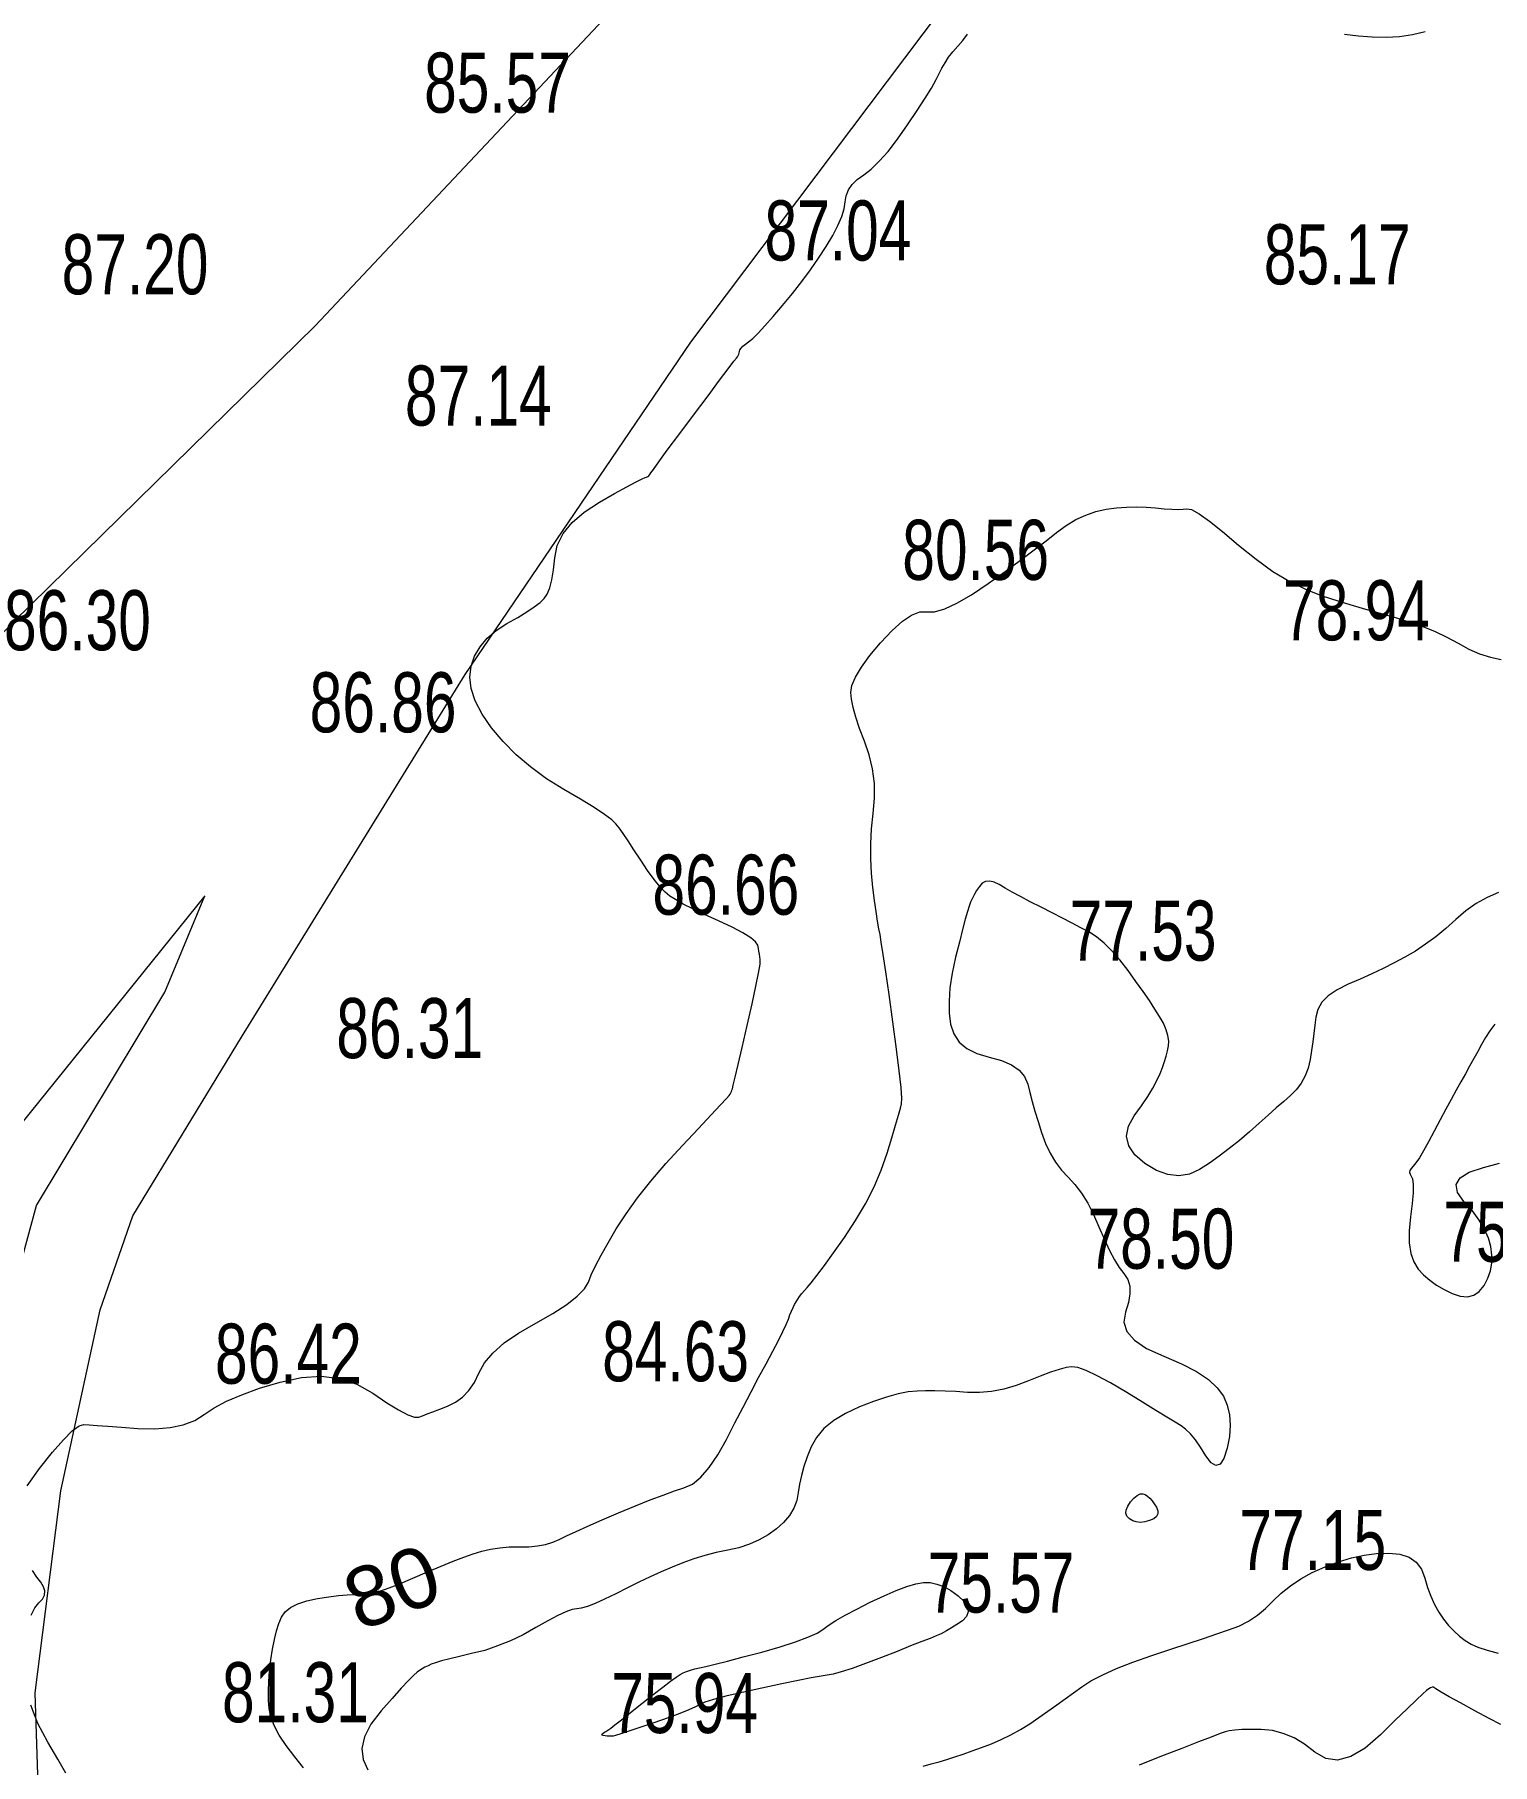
# Model space of a CAD drawing. Header units: metres. Extents: x 431006 to 434411, y 2469261 to 2473208.
# Drawn here: x 433351 to 433448.2, y 2471610.4 to 2471725.6 of the extents above; entities that cross this region are included whole.
import ezdxf
from ezdxf.enums import TextEntityAlignment as Align

# ---------------------------------------------------------------- set-up
doc = ezdxf.new("R2010")
doc.units = ezdxf.units.M
doc.header["$MEASUREMENT"] = 0
for name, color, linetype, lineweight in [('CAO DO', 8, 'Continuous', 18), ('duong nhua-ks', 8, 'Continuous', 18), ('MH_DongMuc', 8, 'Continuous', 18), ('MH_DongMuc_Con', 8, 'Continuous', 18)]:
    doc.layers.add(name, color=color, linetype=linetype, lineweight=lineweight)
doc.styles.get("Standard").update_dxf_attribs({"font": 'arial.ttf'})

msp = doc.modelspace()

# ---------------------------------------------------------------- linework, layer by layer
at = {"layer": 'duong nhua-ks', "color": 8, "lineweight": 0}
for points in [[(433377.16, 2471545.29), (433368.33, 2471556.01), (433362.87, 2471564.74), (433357.7, 2471576.06), (433353.59, 2471590.62), (433351.42, 2471603.51), (433351.04, 2471615.11), (433352.76, 2471628.58), (433355.38, 2471640.64), (433357.55, 2471646.91), (433364.81, 2471658.81), (433379.7, 2471682.97), (433394.74, 2471705.12), (433412.62, 2471728.84), (433427.36, 2471748.89), (433443.82, 2471767.89), (433457.22, 2471781.68), (433469.72, 2471794.85), (433488.35, 2471818.26), (433505.56, 2471838.7), (433519.47, 2471858.22), (433538.03, 2471883.43)], [(433174.36, 2471626.83), (433196.14, 2471617.93), (433212.68, 2471613.9), (433226.93, 2471612.3), (433238.48, 2471612.15), (433250.9, 2471613.69), (433262.05, 2471617.2), (433271.12, 2471620.99), (433279.23, 2471625.59), (433293.35, 2471635.18), (433311.92, 2471649.87), (433331.01, 2471667.22), (433349.58, 2471686.45), (433369.7, 2471706.2), (433396.39, 2471734.57), (433409.85, 2471750.52), (433423.6, 2471766.84), (433429.29, 2471774.81), (433442.06, 2471792.73), (433453.25, 2471808.58), (433465.72, 2471823.36), (433482.51, 2471844.12), (433498.96, 2471862.2), (433513.62, 2471877.63)], [(433174.36, 2471626.83), (433196.14, 2471617.93), (433212.68, 2471613.9), (433226.93, 2471612.3), (433238.48, 2471612.15), (433250.9, 2471613.69), (433262.05, 2471617.2), (433271.12, 2471620.99), (433279.23, 2471625.59), (433293.35, 2471635.18), (433311.92, 2471649.87), (433331.01, 2471667.22), (433349.58, 2471686.45), (433369.7, 2471706.2), (433396.39, 2471734.57), (433409.85, 2471750.52), (433423.6, 2471766.84), (433429.29, 2471774.81), (433442.06, 2471792.73), (433453.25, 2471808.58), (433465.72, 2471823.36), (433482.51, 2471844.12), (433495.37, 2471858.25)], [(433377.16, 2471545.29), (433368.33, 2471556.01), (433362.87, 2471564.74), (433357.7, 2471576.06), (433353.59, 2471590.62), (433351.42, 2471603.51), (433351.04, 2471615.11), (433352.76, 2471628.58), (433355.38, 2471640.64), (433357.55, 2471646.91), (433364.81, 2471658.81), (433379.7, 2471682.97), (433394.74, 2471705.12), (433412.62, 2471728.84), (433427.36, 2471748.89), (433443.82, 2471767.89), (433457.22, 2471781.68), (433469.72, 2471794.85), (433488.35, 2471818.26), (433505.56, 2471838.7), (433510.07, 2471845.03)], [(433362.36, 2471668.23), (433345.97, 2471647.95), (433299.06, 2471591.93), (433276.74, 2471564.37)], [(433362.36, 2471668.23), (433345.97, 2471647.95), (433299.06, 2471591.93), (433276.74, 2471564.37)], [(433276.77, 2471564.35), (433339.47, 2471536.61), (433381.1, 2471520.35), (433425.44, 2471504.06), (433446.6, 2471497.57), (433411.28, 2471513.63), (433394.91, 2471522.32), (433380.64, 2471533.24), (433369.25, 2471544.37), (433359.12, 2471559.38), (433352.68, 2471570.35), (433347.91, 2471585.35), (433344.81, 2471600.52), (433344.65, 2471615.92), (433347.25, 2471633.33), (433351.14, 2471647.59), (433359.69, 2471661.81), (433362.36, 2471668.23)], [(433276.77, 2471564.35), (433339.47, 2471536.61), (433381.1, 2471520.35), (433425.44, 2471504.06), (433446.6, 2471497.57), (433411.28, 2471513.63), (433394.91, 2471522.32), (433380.64, 2471533.24), (433369.25, 2471544.37), (433359.12, 2471559.38), (433352.68, 2471570.35), (433347.91, 2471585.35), (433344.81, 2471600.52), (433344.65, 2471615.92), (433347.25, 2471633.33), (433351.14, 2471647.59), (433359.69, 2471661.81), (433362.36, 2471668.23)]]:
    msp.add_lwpolyline(points, dxfattribs=at)
at = {"layer": 'duong nhua-ks', "color": 9, "lineweight": 0}
for points in [[(433174.36, 2471626.83), (433196.14, 2471617.93), (433212.68, 2471613.9), (433226.93, 2471612.3), (433238.48, 2471612.15), (433250.9, 2471613.69), (433262.05, 2471617.2), (433271.12, 2471620.99), (433279.23, 2471625.59), (433293.35, 2471635.18), (433311.92, 2471649.87), (433331.01, 2471667.22), (433349.58, 2471686.45), (433369.7, 2471706.2), (433396.39, 2471734.57), (433409.85, 2471750.52), (433423.6, 2471766.84), (433429.29, 2471774.81), (433432.03, 2471778.66)], [(433174.36, 2471626.83), (433196.14, 2471617.93), (433212.68, 2471613.9), (433226.93, 2471612.3), (433238.48, 2471612.15), (433250.9, 2471613.69), (433262.05, 2471617.2), (433271.12, 2471620.99), (433279.23, 2471625.59), (433293.35, 2471635.18), (433311.92, 2471649.87), (433331.01, 2471667.22), (433349.58, 2471686.45), (433369.7, 2471706.2), (433396.39, 2471734.57), (433409.85, 2471750.52), (433423.6, 2471766.84), (433429.29, 2471774.81), (433432.03, 2471778.66)], [(433566.78, 2471465.42), (433556.51, 2471468.55), (433502.82, 2471484.99), (433453.99, 2471502.86), (433413.44, 2471520.09), (433397.66, 2471528.67), (433387.86, 2471535.58), (433377.16, 2471545.29), (433368.33, 2471556.01), (433362.87, 2471564.74), (433357.7, 2471576.06), (433353.59, 2471590.62), (433351.42, 2471603.51), (433351.04, 2471615.11), (433352.76, 2471628.58), (433355.38, 2471640.64), (433357.55, 2471646.91), (433364.81, 2471658.81), (433379.7, 2471682.97), (433394.74, 2471705.12), (433412.62, 2471728.84), (433427.36, 2471748.89), (433443.82, 2471767.89), (433443.92, 2471767.99)], [(433377.16, 2471545.29), (433368.33, 2471556.01), (433362.87, 2471564.74), (433357.7, 2471576.06), (433353.59, 2471590.62), (433351.42, 2471603.51), (433351.04, 2471615.11), (433352.76, 2471628.58), (433355.38, 2471640.64), (433357.55, 2471646.91), (433364.81, 2471658.81), (433379.7, 2471682.97), (433394.74, 2471705.12), (433412.62, 2471728.84), (433427.36, 2471748.89), (433443.82, 2471767.89), (433443.92, 2471767.99)], [(433362.36, 2471668.23), (433345.97, 2471647.95), (433299.06, 2471591.93), (433276.74, 2471564.37)], [(433362.36, 2471668.23), (433345.97, 2471647.95), (433299.06, 2471591.93), (433276.74, 2471564.37)], [(433276.77, 2471564.35), (433339.47, 2471536.61), (433381.1, 2471520.35), (433425.44, 2471504.06), (433446.6, 2471497.57), (433411.28, 2471513.63), (433394.91, 2471522.32), (433380.64, 2471533.24), (433369.25, 2471544.37), (433359.12, 2471559.38), (433352.68, 2471570.35), (433347.91, 2471585.35), (433344.81, 2471600.52), (433344.65, 2471615.92), (433347.25, 2471633.33), (433351.14, 2471647.59), (433359.69, 2471661.81), (433362.36, 2471668.23)], [(433276.77, 2471564.35), (433339.47, 2471536.61), (433381.1, 2471520.35), (433425.44, 2471504.06), (433446.6, 2471497.57), (433411.28, 2471513.63), (433394.91, 2471522.32), (433380.64, 2471533.24), (433369.25, 2471544.37), (433359.12, 2471559.38), (433352.68, 2471570.35), (433347.91, 2471585.35), (433344.81, 2471600.52), (433344.65, 2471615.92), (433347.25, 2471633.33), (433351.14, 2471647.59), (433359.69, 2471661.81), (433362.36, 2471668.23)]]:
    msp.add_lwpolyline(points, dxfattribs=at)
at = {"layer": 'MH_DongMuc', "color": 9, "lineweight": 0, "elevation": 80}
for points in [[(433368.94, 2471610.13), (433368.35, 2471610.85), (433367.78, 2471611.6), (433367.32, 2471612.29), (433366.98, 2471612.94), (433366.75, 2471613.53), (433366.64, 2471614.08), (433366.6, 2471614.63), (433366.59, 2471615.22), (433366.62, 2471615.87), (433366.67, 2471616.56), (433366.76, 2471617.31), (433366.87, 2471618.03), (433366.99, 2471618.68), (433367.13, 2471619.25), (433367.29, 2471619.75), (433367.46, 2471620.16), (433367.7, 2471620.51), (433368.06, 2471620.81), (433368.55, 2471621.06), (433369.15, 2471621.26), (433369.87, 2471621.41), (433370.61, 2471621.52), (433371.27, 2471621.6), (433371.84, 2471621.65), (433372.32, 2471621.67), (433372.72, 2471621.66), (433373.15, 2471621.68), (433373.71, 2471621.8), (433374.4, 2471622.02), (433375.24, 2471622.33), (433376.21, 2471622.75), (433377.2, 2471623.18), (433378.1, 2471623.57), (433378.9, 2471623.9), (433379.61, 2471624.17), (433380.23, 2471624.39), (433380.81, 2471624.56), (433381.4, 2471624.7), (433382.02, 2471624.79), (433382.65, 2471624.84), (433383.31, 2471624.84), (433383.94, 2471624.85), (433384.53, 2471624.91), (433385.06, 2471625.01), (433385.55, 2471625.15), (433385.98, 2471625.34), (433386.46, 2471625.57), (433387.1, 2471625.87), (433387.89, 2471626.23), (433388.83, 2471626.64), (433389.93, 2471627.11), (433391.05, 2471627.57), (433392.04, 2471627.97), (433392.91, 2471628.3), (433393.66, 2471628.57), (433394.28, 2471628.77), (433394.85, 2471629.03), (433395.42, 2471629.48), (433395.98, 2471630.13), (433396.55, 2471630.97), (433397.12, 2471632), (433397.68, 2471633.11), (433398.23, 2471634.16), (433398.76, 2471635.17), (433399.27, 2471636.13), (433399.77, 2471637.05), (433400.22, 2471637.88), (433400.59, 2471638.6), (433400.89, 2471639.19), (433401.11, 2471639.67), (433401.25, 2471640.02), (433401.35, 2471640.31), (433401.45, 2471640.56), (433401.56, 2471640.8), (433401.66, 2471641), (433401.76, 2471641.18), (433401.87, 2471641.35), (433402, 2471641.53), (433402.15, 2471641.72), (433402.32, 2471641.92), (433402.51, 2471642.13), (433402.77, 2471642.43), (433403.15, 2471642.92), (433403.65, 2471643.59), (433404.26, 2471644.43), (433404.99, 2471645.47), (433405.73, 2471646.59), (433406.39, 2471647.71), (433406.96, 2471648.83), (433407.44, 2471649.95), (433407.83, 2471651.08), (433408.14, 2471652.11), (433408.39, 2471652.95), (433408.59, 2471653.61), (433408.72, 2471654.08), (433408.8, 2471654.36), (433408.81, 2471654.73), (433408.76, 2471655.46), (433408.64, 2471656.56), (433408.46, 2471658.01), (433408.22, 2471659.83), (433407.96, 2471661.66), (433407.75, 2471663.15), (433407.57, 2471664.31), (433407.44, 2471665.14), (433407.36, 2471665.64), (433407.28, 2471666.03), (433407.2, 2471666.54), (433407.1, 2471667.17), (433407, 2471667.92), (433406.88, 2471668.79), (433406.79, 2471669.73), (433406.74, 2471670.69), (433406.75, 2471671.68), (433406.8, 2471672.68), (433406.91, 2471673.71), (433406.99, 2471674.73), (433406.98, 2471675.72), (433406.86, 2471676.69), (433406.64, 2471677.62), (433406.33, 2471678.53), (433406, 2471679.38), (433405.74, 2471680.12), (433405.56, 2471680.77), (433405.45, 2471681.33), (433405.41, 2471681.78), (433405.49, 2471682.24), (433405.73, 2471682.8), (433406.12, 2471683.46), (433406.68, 2471684.23), (433407.4, 2471685.09), (433408.16, 2471685.91), (433408.85, 2471686.52), (433409.46, 2471686.93), (433410.01, 2471687.14), (433410.49, 2471687.15), (433411, 2471687.15), (433411.67, 2471687.34), (433412.48, 2471687.72), (433413.45, 2471688.28), (433414.57, 2471689.03), (433415.7, 2471689.84), (433416.72, 2471690.59), (433417.64, 2471691.27), (433418.44, 2471691.88), (433419.13, 2471692.43), (433419.77, 2471692.9), (433420.42, 2471693.29), (433421.08, 2471693.6), (433421.75, 2471693.83), (433422.43, 2471693.98), (433423.11, 2471694.07), (433423.78, 2471694.12), (433424.44, 2471694.14), (433425.09, 2471694.13), (433425.72, 2471694.08), (433426.3, 2471694.02), (433426.81, 2471693.99), (433427.23, 2471693.97), (433427.56, 2471693.98), (433427.81, 2471694.02), (433428.12, 2471693.96), (433428.62, 2471693.68), (433429.31, 2471693.2), (433430.19, 2471692.5), (433431.26, 2471691.59), (433432.42, 2471690.65), (433433.55, 2471689.84), (433434.67, 2471689.16), (433435.76, 2471688.63), (433436.83, 2471688.22), (433437.87, 2471687.89), (433438.89, 2471687.58), (433439.88, 2471687.29), (433440.84, 2471687.01), (433441.78, 2471686.75), (433442.68, 2471686.47), (433443.54, 2471686.17), (433444.36, 2471685.83), (433445.14, 2471685.46), (433445.89, 2471685.06), (433446.6, 2471684.67), (433447.32, 2471684.36), (433448.04, 2471684.13), (433448.76, 2471683.97)], [(433448.73, 2471613.02), (433447.96, 2471613.42), (433447, 2471613.93), (433446.05, 2471614.45), (433445.3, 2471614.86), (433444.75, 2471615.17), (433444.41, 2471615.38), (433444.27, 2471615.48), (433444.22, 2471615.51), (433444.15, 2471615.5), (433444.06, 2471615.46), (433443.93, 2471615.39), (433443.79, 2471615.28), (433443.54, 2471615.06), (433443.11, 2471614.65), (433442.49, 2471614.06), (433441.7, 2471613.29), (433440.72, 2471612.33), (433439.69, 2471611.44), (433438.74, 2471610.88), (433437.86, 2471610.64), (433437.07, 2471610.74), (433436.35, 2471611.16), (433435.66, 2471611.69), (433434.96, 2471612.11), (433434.24, 2471612.41), (433433.51, 2471612.6), (433432.76, 2471612.68), (433432.07, 2471612.68), (433431.48, 2471612.67), (433431, 2471612.64), (433430.63, 2471612.59), (433430.37, 2471612.53), (433430.03, 2471612.4), (433429.44, 2471612.17), (433428.59, 2471611.85), (433427.48, 2471611.42), (433426.11, 2471610.9), (433424.63, 2471610.29)]]:
    msp.add_lwpolyline(points, dxfattribs=at)
at = {"layer": 'MH_DongMuc_Con', "color": 8, "lineweight": 0}
for points, elevation in [([(433350.52, 2471628.91), (433351.33, 2471630.07), (433352.2, 2471631.15), (433352.93, 2471631.98), (433353.52, 2471632.57), (433353.97, 2471632.91), (433354.29, 2471633.01), (433354.64, 2471632.98), (433355.17, 2471632.94), (433355.89, 2471632.88), (433356.8, 2471632.82), (433357.9, 2471632.74), (433359.03, 2471632.71), (433360.04, 2471632.79), (433360.92, 2471632.97), (433361.68, 2471633.27), (433362.31, 2471633.66), (433362.97, 2471634.11), (433363.81, 2471634.55), (433364.82, 2471634.98), (433366.01, 2471635.41), (433367.38, 2471635.83), (433368.79, 2471636.13), (433370.11, 2471636.21), (433371.34, 2471636.06), (433372.49, 2471635.68), (433373.55, 2471635.08), (433374.49, 2471634.44), (433375.27, 2471633.97), (433375.88, 2471633.65), (433376.33, 2471633.49), (433376.62, 2471633.49), (433376.86, 2471633.58), (433377.17, 2471633.7), (433377.56, 2471633.85), (433378.01, 2471634.02), (433378.54, 2471634.22), (433379.07, 2471634.48), (433379.54, 2471634.83), (433379.96, 2471635.27), (433380.32, 2471635.8), (433380.62, 2471636.43), (433380.99, 2471637.1), (433381.55, 2471637.76), (433382.31, 2471638.43), (433383.27, 2471639.09), (433384.42, 2471639.76), (433385.56, 2471640.4), (433386.48, 2471640.99), (433387.18, 2471641.54), (433387.66, 2471642.04), (433387.92, 2471642.49), (433388.11, 2471642.97), (433388.39, 2471643.57), (433388.77, 2471644.28), (433389.23, 2471645.1), (433389.77, 2471646.03), (433390.43, 2471647.04), (433391.19, 2471648.1), (433392.08, 2471649.21), (433393.08, 2471650.38), (433394.2, 2471651.6), (433395.27, 2471652.73), (433396.11, 2471653.63), (433396.73, 2471654.29), (433397.13, 2471654.73), (433397.3, 2471654.93), (433397.36, 2471655.02), (433397.41, 2471655.1), (433397.45, 2471655.19), (433397.49, 2471655.27), (433397.52, 2471655.36), (433397.58, 2471655.6), (433397.71, 2471656.14), (433397.91, 2471656.98), (433398.17, 2471658.13), (433398.51, 2471659.58), (433398.84, 2471661.03), (433399.09, 2471662.2), (433399.26, 2471663.08), (433399.36, 2471663.68), (433399.37, 2471663.99), (433399.35, 2471664.16), (433399.32, 2471664.34), (433399.29, 2471664.53), (433399.25, 2471664.72), (433399.21, 2471664.93), (433399.07, 2471665.15), (433398.74, 2471665.43), (433398.22, 2471665.76), (433397.51, 2471666.13), (433396.6, 2471666.55), (433395.67, 2471666.98), (433394.88, 2471667.35), (433394.24, 2471667.68), (433393.73, 2471667.97), (433393.36, 2471668.2), (433393.04, 2471668.47), (433392.69, 2471668.84), (433392.3, 2471669.32), (433391.87, 2471669.91), (433391.41, 2471670.6), (433390.96, 2471671.3), (433390.57, 2471671.89), (433390.24, 2471672.37), (433389.97, 2471672.75), (433389.76, 2471673.02), (433389.48, 2471673.28), (433388.99, 2471673.64), (433388.3, 2471674.1), (433387.4, 2471674.66), (433386.29, 2471675.31), (433385.13, 2471676.03), (433384.07, 2471676.81), (433383.1, 2471677.63), (433382.24, 2471678.5), (433381.47, 2471679.42), (433380.83, 2471680.34), (433380.38, 2471681.21), (433380.11, 2471682.03), (433380.02, 2471682.8), (433380.1, 2471683.53), (433380.34, 2471684.2), (433380.7, 2471684.82), (433381.18, 2471685.39), (433381.77, 2471685.91), (433382.49, 2471686.37), (433383.21, 2471686.78), (433383.82, 2471687.15), (433384.31, 2471687.49), (433384.7, 2471687.78), (433384.97, 2471688.03), (433385.17, 2471688.32), (433385.34, 2471688.74), (433385.48, 2471689.28), (433385.59, 2471689.95), (433385.68, 2471690.74), (433385.85, 2471691.57), (433386.23, 2471692.36), (433386.83, 2471693.11), (433387.63, 2471693.8), (433388.65, 2471694.46), (433389.67, 2471695.03), (433390.49, 2471695.48), (433391.1, 2471695.81), (433391.5, 2471696.01), (433391.7, 2471696.09), (433391.79, 2471696.12), (433391.88, 2471696.16), (433391.95, 2471696.22), (433392.02, 2471696.3), (433392.09, 2471696.4), (433392.25, 2471696.64), (433392.61, 2471697.14), (433393.18, 2471697.91), (433393.95, 2471698.95), (433394.92, 2471700.25), (433395.9, 2471701.55), (433396.67, 2471702.59), (433397.24, 2471703.35), (433397.62, 2471703.84), (433397.79, 2471704.06), (433397.85, 2471704.15), (433397.9, 2471704.23), (433397.95, 2471704.32), (433397.97, 2471704.41), (433397.99, 2471704.5), (433398.02, 2471704.6), (433398.1, 2471704.71), (433398.22, 2471704.84), (433398.39, 2471704.98), (433398.6, 2471705.14), (433398.88, 2471705.37), (433399.24, 2471705.72), (433399.69, 2471706.21), (433400.23, 2471706.82), (433400.86, 2471707.56), (433401.52, 2471708.36), (433402.14, 2471709.16), (433402.72, 2471709.94), (433403.26, 2471710.72), (433403.77, 2471711.49), (433404.21, 2471712.23), (433404.55, 2471712.89), (433404.81, 2471713.48), (433404.97, 2471714.01), (433405.03, 2471714.46), (433405.1, 2471714.87), (433405.25, 2471715.26), (433405.5, 2471715.62), (433405.84, 2471715.96), (433406.27, 2471716.27), (433406.77, 2471716.65), (433407.31, 2471717.17), (433407.9, 2471717.83), (433408.53, 2471718.64), (433409.2, 2471719.59), (433409.84, 2471720.55), (433410.37, 2471721.37), (433410.79, 2471722.05), (433411.11, 2471722.61), (433411.31, 2471723.02), (433411.48, 2471723.38), (433411.69, 2471723.73), (433411.93, 2471724.1), (433412.22, 2471724.46), (433412.54, 2471724.83), (433412.87, 2471725.22), (433413.2, 2471725.64)], 86), ([(433438.32, 2471725.63), (433439.24, 2471725.53), (433440.17, 2471725.46), (433441.1, 2471725.43), (433441.99, 2471725.49), (433442.86, 2471725.61), (433443.69, 2471725.81)], 86), ([(433448.59, 2471668.45), (433447.83, 2471668.12), (433447.1, 2471667.71), (433446.4, 2471667.22), (433445.73, 2471666.64), (433445.07, 2471666.05), (433444.4, 2471665.5), (433443.72, 2471665), (433443.04, 2471664.54), (433442.34, 2471664.14), (433441.63, 2471663.76), (433440.9, 2471663.39), (433440.14, 2471663.03), (433439.37, 2471662.67), (433438.56, 2471662.33), (433437.82, 2471661.97), (433437.24, 2471661.57), (433436.81, 2471661.14), (433436.53, 2471660.66), (433436.4, 2471660.15), (433436.35, 2471659.61), (433436.28, 2471659.05), (433436.21, 2471658.49), (433436.12, 2471657.91), (433436.03, 2471657.33), (433435.89, 2471656.75), (433435.7, 2471656.23), (433435.43, 2471655.74), (433435.11, 2471655.31), (433434.72, 2471654.92), (433434.27, 2471654.52), (433433.77, 2471654.09), (433433.22, 2471653.6), (433432.62, 2471653.07), (433431.98, 2471652.5), (433431.31, 2471651.92), (433430.64, 2471651.38), (433429.97, 2471650.88), (433429.31, 2471650.41), (433428.65, 2471649.99), (433427.98, 2471649.68), (433427.28, 2471649.57), (433426.55, 2471649.65), (433425.79, 2471649.92), (433425.01, 2471650.39), (433424.34, 2471650.97), (433423.94, 2471651.57), (433423.79, 2471652.21), (433423.92, 2471652.87), (433424.3, 2471653.56), (433424.78, 2471654.24), (433425.2, 2471654.86), (433425.54, 2471655.42), (433425.82, 2471655.93), (433426.03, 2471656.38), (433426.19, 2471656.79), (433426.33, 2471657.18), (433426.44, 2471657.55), (433426.53, 2471657.9), (433426.59, 2471658.22), (433426.61, 2471658.55), (433426.55, 2471658.91), (433426.43, 2471659.3), (433426.25, 2471659.73), (433425.99, 2471660.18), (433425.68, 2471660.68), (433425.31, 2471661.24), (433424.89, 2471661.85), (433424.42, 2471662.52), (433423.9, 2471663.25), (433423.35, 2471663.96), (433422.82, 2471664.57), (433422.29, 2471665.08), (433421.78, 2471665.5), (433421.27, 2471665.82), (433420.74, 2471666.1), (433420.16, 2471666.4), (433419.52, 2471666.73), (433418.84, 2471667.09), (433418.1, 2471667.46), (433417.37, 2471667.83), (433416.73, 2471668.17), (433416.17, 2471668.47), (433415.7, 2471668.74), (433415.3, 2471668.97), (433414.97, 2471669.13), (433414.67, 2471669.2), (433414.4, 2471669.18), (433414.17, 2471669.06), (433413.98, 2471668.85), (433413.8, 2471668.59), (433413.65, 2471668.33), (433413.52, 2471668.06), (433413.4, 2471667.8), (433413.3, 2471667.53), (433413.19, 2471667.18), (433413.04, 2471666.67), (433412.86, 2471665.99), (433412.65, 2471665.14), (433412.4, 2471664.13), (433412.17, 2471663.08), (433412.02, 2471662.1), (433411.96, 2471661.21), (433411.97, 2471660.4), (433412.06, 2471659.67), (433412.27, 2471659.02), (433412.64, 2471658.48), (433413.15, 2471658.05), (433413.82, 2471657.71), (433414.64, 2471657.47), (433415.46, 2471657.26), (433416.13, 2471656.97), (433416.64, 2471656.61), (433416.99, 2471656.18), (433417.2, 2471655.68), (433417.34, 2471655.13), (433417.5, 2471654.53), (433417.68, 2471653.88), (433417.89, 2471653.19), (433418.12, 2471652.46), (433418.38, 2471651.73), (433418.69, 2471651.07), (433419.05, 2471650.47), (433419.45, 2471649.94), (433419.89, 2471649.47), (433420.35, 2471648.99), (433420.78, 2471648.42), (433421.2, 2471647.75), (433421.59, 2471647), (433421.95, 2471646.16), (433422.31, 2471645.32), (433422.65, 2471644.59), (433422.98, 2471643.97), (433423.3, 2471643.45), (433423.61, 2471643.05), (433423.87, 2471642.66), (433424, 2471642.21), (433424.02, 2471641.7), (433423.93, 2471641.12), (433423.72, 2471640.48), (433423.6, 2471639.82), (433423.8, 2471639.2), (433424.31, 2471638.62), (433425.13, 2471638.07), (433426.27, 2471637.55), (433427.46, 2471637.05), (433428.45, 2471636.53), (433429.25, 2471636), (433429.84, 2471635.45), (433430.25, 2471634.89), (433430.5, 2471634.29), (433430.65, 2471633.65), (433430.7, 2471632.95), (433430.65, 2471632.21), (433430.5, 2471631.42), (433430.28, 2471630.74), (433430.03, 2471630.36), (433429.75, 2471630.26), (433429.43, 2471630.44), (433429.08, 2471630.92), (433428.73, 2471631.49), (433428.38, 2471631.98), (433428.05, 2471632.38), (433427.73, 2471632.69), (433427.42, 2471632.92), (433427.03, 2471633.15), (433426.47, 2471633.49), (433425.75, 2471633.94), (433424.86, 2471634.48), (433423.8, 2471635.14), (433422.73, 2471635.77), (433421.84, 2471636.25), (433421.1, 2471636.59), (433420.54, 2471636.79), (433420.14, 2471636.84), (433419.77, 2471636.79), (433419.29, 2471636.66), (433418.72, 2471636.48), (433418.04, 2471636.22), (433417.26, 2471635.9), (433416.44, 2471635.59), (433415.61, 2471635.36), (433414.8, 2471635.2), (433413.99, 2471635.13), (433413.18, 2471635.14), (433412.41, 2471635.19), (433411.69, 2471635.22), (433411.02, 2471635.24), (433410.4, 2471635.24), (433409.83, 2471635.23), (433409.24, 2471635.17), (433408.57, 2471635.04), (433407.8, 2471634.83), (433406.93, 2471634.54), (433405.98, 2471634.17), (433405.05, 2471633.74), (433404.27, 2471633.26), (433403.62, 2471632.73), (433403.12, 2471632.14), (433402.77, 2471631.5), (433402.5, 2471630.84), (433402.29, 2471630.21), (433402.12, 2471629.6), (433401.99, 2471629.02), (433401.91, 2471628.46), (433401.81, 2471627.93), (433401.61, 2471627.42), (433401.32, 2471626.94), (433400.93, 2471626.48), (433400.45, 2471626.04), (433399.9, 2471625.65), (433399.3, 2471625.31), (433398.65, 2471625.02), (433397.95, 2471624.79), (433397.21, 2471624.62), (433396.44, 2471624.46), (433395.69, 2471624.27), (433394.95, 2471624.04), (433394.22, 2471623.79), (433393.5, 2471623.5), (433392.78, 2471623.19), (433392.04, 2471622.85), (433391.29, 2471622.5), (433390.52, 2471622.12), (433389.74, 2471621.72), (433389, 2471621.36), (433388.37, 2471621.07), (433387.86, 2471620.87), (433387.45, 2471620.75), (433387.15, 2471620.72), (433386.85, 2471620.67), (433386.42, 2471620.52), (433385.88, 2471620.27), (433385.21, 2471619.92), (433384.42, 2471619.47), (433383.57, 2471618.99), (433382.72, 2471618.58), (433381.87, 2471618.24), (433381.01, 2471617.95), (433380.14, 2471617.73), (433379.34, 2471617.55), (433378.68, 2471617.39), (433378.13, 2471617.25), (433377.72, 2471617.12), (433377.44, 2471617.02), (433377.23, 2471616.92), (433377.03, 2471616.82), (433376.84, 2471616.71), (433376.67, 2471616.6), (433376.5, 2471616.49), (433376.28, 2471616.29), (433375.93, 2471615.94), (433375.45, 2471615.42), (433374.84, 2471614.75), (433374.1, 2471613.92), (433373.42, 2471613.03), (433373, 2471612.19), (433372.82, 2471611.4), (433372.9, 2471610.67), (433373.23, 2471609.98)], 78), ([(433448.34, 2471659.68), (433448.01, 2471659.23), (433447.71, 2471658.78), (433447.45, 2471658.32), (433447.2, 2471657.86), (433446.94, 2471657.38), (433446.66, 2471656.88), (433446.38, 2471656.37), (433446.08, 2471655.84), (433445.77, 2471655.28), (433445.43, 2471654.66), (433445.08, 2471654.01), (433444.7, 2471653.3), (433444.3, 2471652.54), (433443.92, 2471651.83), (433443.59, 2471651.23), (433443.31, 2471650.77), (433443.07, 2471650.43), (433442.89, 2471650.21), (433442.76, 2471650.06), (433442.68, 2471649.92), (433442.65, 2471649.79), (433442.69, 2471649.67), (433442.77, 2471649.55), (433442.86, 2471649.36), (433442.9, 2471648.99), (433442.89, 2471648.44), (433442.83, 2471647.72), (433442.71, 2471646.83), (433442.62, 2471645.91), (433442.63, 2471645.1), (433442.73, 2471644.4), (433442.93, 2471643.83), (433443.23, 2471643.36), (433443.59, 2471642.97), (433444, 2471642.62), (433444.45, 2471642.29), (433444.95, 2471641.99), (433445.49, 2471641.73), (433446.03, 2471641.55), (433446.51, 2471641.51), (433446.93, 2471641.62), (433447.3, 2471641.87), (433447.62, 2471642.26), (433447.87, 2471642.74), (433448.04, 2471643.24), (433448.13, 2471643.75), (433448.14, 2471644.29), (433448.07, 2471644.85), (433447.91, 2471645.42), (433447.66, 2471646.01), (433447.3, 2471646.61), (433446.84, 2471647.23), (433446.28, 2471647.86), (433445.85, 2471648.46), (433445.76, 2471648.99), (433446.02, 2471649.44), (433446.63, 2471649.82), (433447.58, 2471650.12), (433448.65, 2471650.42)], 76), ([(433425.88, 2471627.25), (433425.88, 2471627.05), (433425.79, 2471626.87), (433425.6, 2471626.72), (433425.32, 2471626.6), (433425, 2471626.51), (433424.71, 2471626.48), (433424.44, 2471626.51), (433424.2, 2471626.58), (433423.98, 2471626.71), (433423.82, 2471626.88), (433423.75, 2471627.08), (433423.76, 2471627.3), (433423.87, 2471627.56), (433424.06, 2471627.84), (433424.28, 2471628.09), (433424.49, 2471628.27), (433424.69, 2471628.37), (433424.87, 2471628.39), (433425.03, 2471628.34), (433425.18, 2471628.23), (433425.34, 2471628.09), (433425.49, 2471627.92), (433425.63, 2471627.72), (433425.78, 2471627.49), (433425.88, 2471627.25)], 76), ([(433410.24, 2471610.24), (433410.77, 2471610.38), (433411.29, 2471610.52), (433411.82, 2471610.68), (433412.35, 2471610.85), (433412.91, 2471611.04), (433413.51, 2471611.25), (433414.13, 2471611.48), (433414.78, 2471611.73), (433415.44, 2471612), (433416.08, 2471612.32), (433416.72, 2471612.67), (433417.34, 2471613.05), (433417.95, 2471613.47), (433418.55, 2471613.9), (433419.14, 2471614.32), (433419.71, 2471614.73), (433420.26, 2471615.13), (433420.81, 2471615.52), (433421.42, 2471615.91), (433422.2, 2471616.31), (433423.13, 2471616.73), (433424.22, 2471617.16), (433425.48, 2471617.6), (433426.75, 2471618.03), (433427.9, 2471618.41), (433428.92, 2471618.75), (433429.81, 2471619.05), (433430.58, 2471619.31), (433431.27, 2471619.57), (433431.91, 2471619.9), (433432.51, 2471620.29), (433433.06, 2471620.74), (433433.57, 2471621.24), (433434.1, 2471621.76), (433434.71, 2471622.25), (433435.4, 2471622.71), (433436.17, 2471623.13), (433437.03, 2471623.52), (433437.91, 2471623.85), (433438.78, 2471624.11), (433439.62, 2471624.29), (433440.46, 2471624.4), (433441.27, 2471624.43), (433442.01, 2471624.35), (433442.62, 2471624.15), (433443.1, 2471623.82), (433443.45, 2471623.36), (433443.68, 2471622.77), (433443.85, 2471622.14), (433444.07, 2471621.55), (433444.32, 2471621), (433444.6, 2471620.49), (433444.92, 2471620.02), (433445.26, 2471619.6), (433445.62, 2471619.22), (433445.98, 2471618.89), (433446.36, 2471618.61), (433446.75, 2471618.37), (433447.21, 2471618.16), (433447.82, 2471617.96), (433448.57, 2471617.77)], 78), ([(433350.78, 2471620.29), (433351.02, 2471620.79), (433351.29, 2471621.12), (433351.54, 2471621.37), (433351.67, 2471621.63), (433351.7, 2471621.91), (433351.61, 2471622.19), (433351.42, 2471622.49), (433351.15, 2471622.83), (433350.87, 2471623.28)], 86), ([(433410.7, 2471622.46), (433411.15, 2471622.37), (433411.61, 2471622.2), (433412.08, 2471621.93), (433412.56, 2471621.58), (433412.96, 2471621.2), (433413.18, 2471620.84), (433413.24, 2471620.51), (433413.13, 2471620.2), (433412.85, 2471619.92), (433412.48, 2471619.67), (433412.13, 2471619.44), (433411.78, 2471619.24), (433411.44, 2471619.06), (433411.11, 2471618.92), (433410.71, 2471618.75), (433410.14, 2471618.53), (433409.4, 2471618.24), (433408.51, 2471617.88), (433407.45, 2471617.47), (433406.39, 2471617.07), (433405.5, 2471616.74), (433404.78, 2471616.51), (433404.23, 2471616.36), (433403.84, 2471616.29), (433403.43, 2471616.23), (433402.78, 2471616.12), (433401.91, 2471615.95), (433400.81, 2471615.73), (433399.48, 2471615.44), (433398.16, 2471615.15), (433397.09, 2471614.89), (433396.26, 2471614.67), (433395.69, 2471614.49), (433395.36, 2471614.34), (433395.07, 2471614.18), (433394.62, 2471613.98), (433394.01, 2471613.74), (433393.23, 2471613.46), (433392.28, 2471613.13), (433391.36, 2471612.81), (433390.62, 2471612.56), (433390.08, 2471612.38), (433389.72, 2471612.27), (433389.57, 2471612.23), (433389.49, 2471612.23), (433389.4, 2471612.23), (433389.3, 2471612.23), (433389.17, 2471612.24), (433389.03, 2471612.26), (433388.91, 2471612.27), (433388.83, 2471612.3), (433388.81, 2471612.34), (433388.83, 2471612.39), (433388.9, 2471612.44), (433389, 2471612.5), (433389.08, 2471612.55), (433389.16, 2471612.59), (433389.22, 2471612.63), (433389.28, 2471612.67), (433389.41, 2471612.77), (433389.69, 2471612.99), (433390.13, 2471613.33), (433390.73, 2471613.8), (433391.48, 2471614.4), (433392.24, 2471615), (433392.88, 2471615.5), (433393.39, 2471615.89), (433393.77, 2471616.17), (433394.03, 2471616.34), (433394.24, 2471616.45), (433394.47, 2471616.55), (433394.73, 2471616.64), (433395.01, 2471616.72), (433395.32, 2471616.79), (433395.74, 2471616.88), (433396.36, 2471617.03), (433397.2, 2471617.24), (433398.23, 2471617.51), (433399.47, 2471617.84), (433400.71, 2471618.19), (433401.73, 2471618.51), (433402.55, 2471618.82), (433403.16, 2471619.09), (433403.55, 2471619.35), (433403.91, 2471619.61), (433404.41, 2471619.93), (433405.04, 2471620.29), (433405.81, 2471620.7), (433406.71, 2471621.16), (433407.63, 2471621.59), (433408.44, 2471621.94), (433409.15, 2471622.2), (433409.75, 2471622.38), (433410.25, 2471622.47), (433410.7, 2471622.46)], 76), ([(433353.08, 2471609.77), (433352.56, 2471610.69), (433351.89, 2471611.83), (433351.23, 2471613.08), (433350.75, 2471614.3)], 86)]:
    msp.add_lwpolyline(points, dxfattribs=dict(at, elevation=elevation))
at = {"layer": 'MH_DongMuc_Con', "color": 9, "lineweight": 0}
for points, elevation in [([(433448.59, 2471668.45), (433447.83, 2471668.12), (433447.1, 2471667.71), (433446.4, 2471667.22), (433445.73, 2471666.64), (433445.07, 2471666.05), (433444.4, 2471665.5), (433443.72, 2471665), (433443.04, 2471664.54), (433442.34, 2471664.14), (433441.63, 2471663.76), (433440.9, 2471663.39), (433440.14, 2471663.03), (433439.37, 2471662.67), (433438.56, 2471662.33), (433437.82, 2471661.97), (433437.24, 2471661.57), (433436.81, 2471661.14), (433436.53, 2471660.66), (433436.4, 2471660.15), (433436.35, 2471659.61), (433436.28, 2471659.05), (433436.21, 2471658.49), (433436.12, 2471657.91), (433436.03, 2471657.33), (433435.89, 2471656.75), (433435.7, 2471656.23), (433435.43, 2471655.74), (433435.11, 2471655.31), (433434.72, 2471654.92), (433434.27, 2471654.52), (433433.77, 2471654.09), (433433.22, 2471653.6), (433432.62, 2471653.07), (433431.98, 2471652.5), (433431.31, 2471651.92), (433430.64, 2471651.38), (433429.97, 2471650.88), (433429.31, 2471650.41), (433428.65, 2471649.99), (433427.98, 2471649.68), (433427.28, 2471649.57), (433426.55, 2471649.65), (433425.79, 2471649.92), (433425.01, 2471650.39), (433424.34, 2471650.97), (433423.94, 2471651.57), (433423.79, 2471652.21), (433423.92, 2471652.87), (433424.3, 2471653.56), (433424.78, 2471654.24), (433425.2, 2471654.86), (433425.54, 2471655.42), (433425.82, 2471655.93), (433426.03, 2471656.38), (433426.19, 2471656.79), (433426.33, 2471657.18), (433426.44, 2471657.55), (433426.53, 2471657.9), (433426.59, 2471658.22), (433426.61, 2471658.55), (433426.55, 2471658.91), (433426.43, 2471659.3), (433426.25, 2471659.73), (433425.99, 2471660.18), (433425.68, 2471660.68), (433425.31, 2471661.24), (433424.89, 2471661.85), (433424.42, 2471662.52), (433423.9, 2471663.25), (433423.35, 2471663.96), (433422.82, 2471664.57), (433422.29, 2471665.08), (433421.78, 2471665.5), (433421.27, 2471665.82), (433420.74, 2471666.1), (433420.16, 2471666.4), (433419.52, 2471666.73), (433418.84, 2471667.09), (433418.1, 2471667.46), (433417.37, 2471667.83), (433416.73, 2471668.17), (433416.17, 2471668.47), (433415.7, 2471668.74), (433415.3, 2471668.97), (433414.97, 2471669.13), (433414.67, 2471669.2), (433414.4, 2471669.18), (433414.17, 2471669.06), (433413.98, 2471668.85), (433413.8, 2471668.59), (433413.65, 2471668.33), (433413.52, 2471668.06), (433413.4, 2471667.8), (433413.3, 2471667.53), (433413.19, 2471667.18), (433413.04, 2471666.67), (433412.86, 2471665.99), (433412.65, 2471665.14), (433412.4, 2471664.13), (433412.17, 2471663.08), (433412.02, 2471662.1), (433411.96, 2471661.21), (433411.97, 2471660.4), (433412.06, 2471659.67), (433412.27, 2471659.02), (433412.64, 2471658.48), (433413.15, 2471658.05), (433413.82, 2471657.71), (433414.64, 2471657.47), (433415.46, 2471657.26), (433416.13, 2471656.97), (433416.64, 2471656.61), (433416.99, 2471656.18), (433417.2, 2471655.68), (433417.34, 2471655.13), (433417.5, 2471654.53), (433417.68, 2471653.88), (433417.89, 2471653.19), (433418.12, 2471652.46), (433418.38, 2471651.73), (433418.69, 2471651.07), (433419.05, 2471650.47), (433419.45, 2471649.94), (433419.89, 2471649.47), (433420.35, 2471648.99), (433420.78, 2471648.42), (433421.2, 2471647.75), (433421.59, 2471647), (433421.95, 2471646.16), (433422.31, 2471645.32), (433422.65, 2471644.59), (433422.98, 2471643.97), (433423.3, 2471643.45), (433423.61, 2471643.05), (433423.87, 2471642.66), (433424, 2471642.21), (433424.02, 2471641.7), (433423.93, 2471641.12), (433423.72, 2471640.48), (433423.6, 2471639.82), (433423.8, 2471639.2), (433424.31, 2471638.62), (433425.13, 2471638.07), (433426.27, 2471637.55), (433427.46, 2471637.05), (433428.45, 2471636.53), (433429.25, 2471636), (433429.84, 2471635.45), (433430.25, 2471634.89), (433430.5, 2471634.29), (433430.65, 2471633.65), (433430.7, 2471632.95), (433430.65, 2471632.21), (433430.5, 2471631.42), (433430.28, 2471630.74), (433430.03, 2471630.36), (433429.75, 2471630.26), (433429.43, 2471630.44), (433429.08, 2471630.92), (433428.73, 2471631.49), (433428.38, 2471631.98), (433428.05, 2471632.38), (433427.73, 2471632.69), (433427.42, 2471632.92), (433427.03, 2471633.15), (433426.47, 2471633.49), (433425.75, 2471633.94), (433424.86, 2471634.48), (433423.8, 2471635.14), (433422.73, 2471635.77), (433421.84, 2471636.25), (433421.1, 2471636.59), (433420.54, 2471636.79), (433420.14, 2471636.84), (433419.77, 2471636.79), (433419.29, 2471636.66), (433418.72, 2471636.48), (433418.04, 2471636.22), (433417.26, 2471635.9), (433416.44, 2471635.59), (433415.61, 2471635.36), (433414.8, 2471635.2), (433413.99, 2471635.13), (433413.18, 2471635.14), (433412.41, 2471635.19), (433411.69, 2471635.22), (433411.02, 2471635.24), (433410.4, 2471635.24), (433409.83, 2471635.23), (433409.24, 2471635.17), (433408.57, 2471635.04), (433407.8, 2471634.83), (433406.93, 2471634.54), (433405.98, 2471634.17), (433405.05, 2471633.74), (433404.27, 2471633.26), (433403.62, 2471632.73), (433403.12, 2471632.14), (433402.77, 2471631.5), (433402.5, 2471630.84), (433402.29, 2471630.21), (433402.12, 2471629.6), (433401.99, 2471629.02), (433401.91, 2471628.46), (433401.81, 2471627.93), (433401.61, 2471627.42), (433401.32, 2471626.94), (433400.93, 2471626.48), (433400.45, 2471626.04), (433399.9, 2471625.65), (433399.3, 2471625.31), (433398.65, 2471625.02), (433397.95, 2471624.79), (433397.21, 2471624.62), (433396.44, 2471624.46), (433395.69, 2471624.27), (433394.95, 2471624.04), (433394.22, 2471623.79), (433393.5, 2471623.5), (433392.78, 2471623.19), (433392.04, 2471622.85), (433391.29, 2471622.5), (433390.52, 2471622.12), (433389.74, 2471621.72), (433389, 2471621.36), (433388.37, 2471621.07), (433387.86, 2471620.87), (433387.45, 2471620.75), (433387.15, 2471620.72), (433386.85, 2471620.67), (433386.42, 2471620.52), (433385.88, 2471620.27), (433385.21, 2471619.92), (433384.42, 2471619.47), (433383.57, 2471618.99), (433382.72, 2471618.58), (433381.87, 2471618.24), (433381.01, 2471617.95), (433380.14, 2471617.73), (433379.34, 2471617.55), (433378.68, 2471617.39), (433378.13, 2471617.25), (433377.72, 2471617.12), (433377.44, 2471617.02), (433377.23, 2471616.92), (433377.03, 2471616.82), (433376.84, 2471616.71), (433376.67, 2471616.6), (433376.5, 2471616.49), (433376.28, 2471616.29), (433375.93, 2471615.94), (433375.45, 2471615.42), (433374.84, 2471614.75), (433374.1, 2471613.92), (433373.42, 2471613.03), (433373, 2471612.19), (433372.82, 2471611.4), (433372.9, 2471610.67), (433373.23, 2471609.98)], 78), ([(433448.34, 2471659.68), (433448.01, 2471659.23), (433447.71, 2471658.78), (433447.45, 2471658.32), (433447.2, 2471657.86), (433446.94, 2471657.38), (433446.66, 2471656.88), (433446.38, 2471656.37), (433446.08, 2471655.84), (433445.77, 2471655.28), (433445.43, 2471654.66), (433445.08, 2471654.01), (433444.7, 2471653.3), (433444.3, 2471652.54), (433443.92, 2471651.83), (433443.59, 2471651.23), (433443.31, 2471650.77), (433443.07, 2471650.43), (433442.89, 2471650.21), (433442.76, 2471650.06), (433442.68, 2471649.92), (433442.65, 2471649.79), (433442.69, 2471649.67), (433442.77, 2471649.55), (433442.86, 2471649.36), (433442.9, 2471648.99), (433442.89, 2471648.44), (433442.83, 2471647.72), (433442.71, 2471646.83), (433442.62, 2471645.91), (433442.63, 2471645.1), (433442.73, 2471644.4), (433442.93, 2471643.83), (433443.23, 2471643.36), (433443.59, 2471642.97), (433444, 2471642.62), (433444.45, 2471642.29), (433444.95, 2471641.99), (433445.49, 2471641.73), (433446.03, 2471641.55), (433446.51, 2471641.51), (433446.93, 2471641.62), (433447.3, 2471641.87), (433447.62, 2471642.26), (433447.87, 2471642.74), (433448.04, 2471643.24), (433448.13, 2471643.75), (433448.14, 2471644.29), (433448.07, 2471644.85), (433447.91, 2471645.42), (433447.66, 2471646.01), (433447.3, 2471646.61), (433446.84, 2471647.23), (433446.28, 2471647.86), (433445.85, 2471648.46), (433445.76, 2471648.99), (433446.02, 2471649.44), (433446.63, 2471649.82), (433447.58, 2471650.12), (433448.65, 2471650.42)], 76), ([(433425.88, 2471627.25), (433425.88, 2471627.05), (433425.79, 2471626.87), (433425.6, 2471626.72), (433425.32, 2471626.6), (433425, 2471626.51), (433424.71, 2471626.48), (433424.44, 2471626.51), (433424.2, 2471626.58), (433423.98, 2471626.71), (433423.82, 2471626.88), (433423.75, 2471627.08), (433423.76, 2471627.3), (433423.87, 2471627.56), (433424.06, 2471627.84), (433424.28, 2471628.09), (433424.49, 2471628.27), (433424.69, 2471628.37), (433424.87, 2471628.39), (433425.03, 2471628.34), (433425.18, 2471628.23), (433425.34, 2471628.09), (433425.49, 2471627.92), (433425.63, 2471627.72), (433425.78, 2471627.49), (433425.88, 2471627.25)], 76), ([(433410.24, 2471610.24), (433410.77, 2471610.38), (433411.29, 2471610.52), (433411.82, 2471610.68), (433412.35, 2471610.85), (433412.91, 2471611.04), (433413.51, 2471611.25), (433414.13, 2471611.48), (433414.78, 2471611.73), (433415.44, 2471612), (433416.08, 2471612.32), (433416.72, 2471612.67), (433417.34, 2471613.05), (433417.95, 2471613.47), (433418.55, 2471613.9), (433419.14, 2471614.32), (433419.71, 2471614.73), (433420.26, 2471615.13), (433420.81, 2471615.52), (433421.42, 2471615.91), (433422.2, 2471616.31), (433423.13, 2471616.73), (433424.22, 2471617.16), (433425.48, 2471617.6), (433426.75, 2471618.03), (433427.9, 2471618.41), (433428.92, 2471618.75), (433429.81, 2471619.05), (433430.58, 2471619.31), (433431.27, 2471619.57), (433431.91, 2471619.9), (433432.51, 2471620.29), (433433.06, 2471620.74), (433433.57, 2471621.24), (433434.1, 2471621.76), (433434.71, 2471622.25), (433435.4, 2471622.71), (433436.17, 2471623.13), (433437.03, 2471623.52), (433437.91, 2471623.85), (433438.78, 2471624.11), (433439.62, 2471624.29), (433440.46, 2471624.4), (433441.27, 2471624.43), (433442.01, 2471624.35), (433442.62, 2471624.15), (433443.1, 2471623.82), (433443.45, 2471623.36), (433443.68, 2471622.77), (433443.85, 2471622.14), (433444.07, 2471621.55), (433444.32, 2471621), (433444.6, 2471620.49), (433444.92, 2471620.02), (433445.26, 2471619.6), (433445.62, 2471619.22), (433445.98, 2471618.89), (433446.36, 2471618.61), (433446.75, 2471618.37), (433447.21, 2471618.16), (433447.82, 2471617.96), (433448.57, 2471617.77)], 78), ([(433410.7, 2471622.46), (433411.15, 2471622.37), (433411.61, 2471622.2), (433412.08, 2471621.93), (433412.56, 2471621.58), (433412.96, 2471621.2), (433413.18, 2471620.84), (433413.24, 2471620.51), (433413.13, 2471620.2), (433412.85, 2471619.92), (433412.48, 2471619.67), (433412.13, 2471619.44), (433411.78, 2471619.24), (433411.44, 2471619.06), (433411.11, 2471618.92), (433410.71, 2471618.75), (433410.14, 2471618.53), (433409.4, 2471618.24), (433408.51, 2471617.88), (433407.45, 2471617.47), (433406.39, 2471617.07), (433405.5, 2471616.74), (433404.78, 2471616.51), (433404.23, 2471616.36), (433403.84, 2471616.29), (433403.43, 2471616.23), (433402.78, 2471616.12), (433401.91, 2471615.95), (433400.81, 2471615.73), (433399.48, 2471615.44), (433398.16, 2471615.15), (433397.09, 2471614.89), (433396.26, 2471614.67), (433395.69, 2471614.49), (433395.36, 2471614.34), (433395.07, 2471614.18), (433394.62, 2471613.98), (433394.01, 2471613.74), (433393.23, 2471613.46), (433392.28, 2471613.13), (433391.36, 2471612.81), (433390.62, 2471612.56), (433390.08, 2471612.38), (433389.72, 2471612.27), (433389.57, 2471612.23), (433389.49, 2471612.23), (433389.4, 2471612.23), (433389.3, 2471612.23), (433389.17, 2471612.24), (433389.03, 2471612.26), (433388.91, 2471612.27), (433388.83, 2471612.3), (433388.81, 2471612.34), (433388.83, 2471612.39), (433388.9, 2471612.44), (433389, 2471612.5), (433389.08, 2471612.55), (433389.16, 2471612.59), (433389.22, 2471612.63), (433389.28, 2471612.67), (433389.41, 2471612.77), (433389.69, 2471612.99), (433390.13, 2471613.33), (433390.73, 2471613.8), (433391.48, 2471614.4), (433392.24, 2471615), (433392.88, 2471615.5), (433393.39, 2471615.89), (433393.77, 2471616.17), (433394.03, 2471616.34), (433394.24, 2471616.45), (433394.47, 2471616.55), (433394.73, 2471616.64), (433395.01, 2471616.72), (433395.32, 2471616.79), (433395.74, 2471616.88), (433396.36, 2471617.03), (433397.2, 2471617.24), (433398.23, 2471617.51), (433399.47, 2471617.84), (433400.71, 2471618.19), (433401.73, 2471618.51), (433402.55, 2471618.82), (433403.16, 2471619.09), (433403.55, 2471619.35), (433403.91, 2471619.61), (433404.41, 2471619.93), (433405.04, 2471620.29), (433405.81, 2471620.7), (433406.71, 2471621.16), (433407.63, 2471621.59), (433408.44, 2471621.94), (433409.15, 2471622.2), (433409.75, 2471622.38), (433410.25, 2471622.47), (433410.7, 2471622.46)], 76)]:
    msp.add_lwpolyline(points, dxfattribs=dict(at, elevation=elevation))

# ---------------------------------------------------------------- texts
at = {"layer": 'CAO DO', "color": 8, "lineweight": 0, "width": 0.7}
for s, p in [('85.57', (433376.97, 2471720.41, 85.57)), ('87.04', (433399.66, 2471710.56, 87.04)), ('85.17', (433432.94, 2471708.97, 85.17)), ('87.20', (433352.81, 2471708.31, 87.2)), ('87.14', (433375.69, 2471699.56, 87.14)), ('80.56', (433408.84, 2471689.28, 80.56)), ('86.30', (433348.97, 2471684.59, 86.3)), ('78.94', (433434.22, 2471685.25, 78.94)), ('86.86', (433369.34, 2471679.12, 86.86)), ('86.66', (433392.19, 2471666.97, 86.66)), ('77.53', (433420, 2471663.91, 77.53)), ('86.31', (433371.12, 2471657.41, 86.31)), ('78.50', (433421.19, 2471643.38, 78.5)), ('75.47', (433444.91, 2471643.84, 75.47)), ('84.63', (433388.84, 2471635.88, 84.63)), ('86.42', (433363.03, 2471635.72, 86.42)), ('77.15', (433431.31, 2471623.31, 77.15)), ('75.57', (433410.53, 2471620.47, 75.57)), ('81.31', (433363.5, 2471613.16, 81.31)), ('75.94', (433389.44, 2471612.44, 75.94))]:
    msp.add_text(s, height=4, dxfattribs=at).set_placement(p)
at = {"layer": 'CAO DO', "color": 9, "lineweight": 0, "width": 0.7}
for s, p in [('85.57', (433376.97, 2471720.41, 85.57)), ('87.04', (433399.66, 2471710.56, 87.04)), ('85.17', (433432.94, 2471708.97, 85.17)), ('87.20', (433352.81, 2471708.31, 87.2)), ('87.14', (433375.69, 2471699.56, 87.14)), ('80.56', (433408.84, 2471689.28, 80.56)), ('86.30', (433348.97, 2471684.59, 86.3)), ('78.94', (433434.22, 2471685.25, 78.94)), ('86.86', (433369.34, 2471679.12, 86.86)), ('86.66', (433392.19, 2471666.97, 86.66)), ('77.53', (433420, 2471663.91, 77.53)), ('86.31', (433371.12, 2471657.41, 86.31)), ('78.50', (433421.19, 2471643.38, 78.5)), ('75.47', (433444.91, 2471643.84, 75.47)), ('84.63', (433388.84, 2471635.88, 84.63)), ('86.42', (433363.03, 2471635.72, 86.42)), ('77.15', (433431.31, 2471623.31, 77.15)), ('75.57', (433410.53, 2471620.47, 75.57)), ('81.31', (433363.5, 2471613.16, 81.31)), ('75.94', (433389.44, 2471612.44, 75.94))]:
    msp.add_text(s, height=4, dxfattribs=at).set_placement(p)
at = {"layer": 'MH_DongMuc', "color": 8, "lineweight": 0}
msp.add_text('80', height=4, rotation=20.7845, dxfattribs=at).set_placement((433374.83, 2471622.18, 80), align=Align.MIDDLE)
at = {"layer": 'MH_DongMuc', "color": 9, "lineweight": 0}
msp.add_text('80', height=4, rotation=20.7845, dxfattribs=at).set_placement((433374.83, 2471622.18, 80), align=Align.MIDDLE)

doc.saveas('drawing.dxf')
